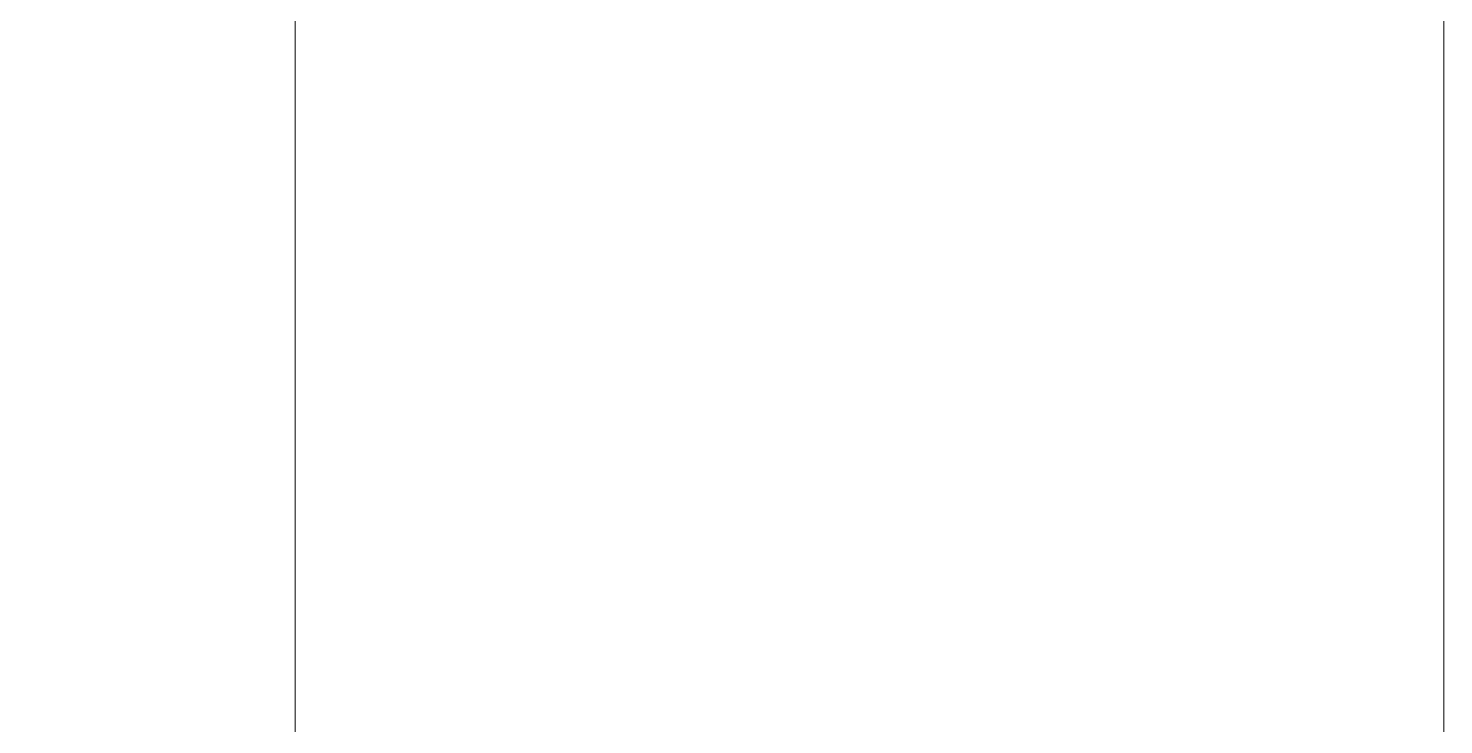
# Model space of a CAD drawing. Header units: millimetres. Extents: x 837300 to 838100, y 1173100 to 1173878.
# Drawn here: x 837838.6 to 837899.2, y 1173353.6 to 1173383.4 of the extents above; entities that cross this region are included whole.
import ezdxf

# ---------------------------------------------------------------- set-up
doc = ezdxf.new("R2010")
doc.units = ezdxf.units.MM
doc.layers.add('Coordenadas', color=8, linetype='Continuous', lineweight=9)
doc.layers.add('OLD-ANT-PLANTAS PROPUESTAS$0$A-FONDO_250', color=250, linetype='Continuous')

msp = doc.modelspace()

# ---------------------------------------------------------------- hatches: boundary and pattern name
at = {"layer": 'OLD-ANT-PLANTAS PROPUESTAS$0$A-FONDO_250'}
h = msp.add_hatch(dxfattribs=at)
h.set_pattern_fill('AR-SAND', color=256, scale=0.0025, angle=-0.00018)
h.set_pattern_definition([(74.60146, (838459.13483, 1172540.06802), (-0.076997317, 0.095172192), [0, -0.09652, 0, -0.10795, 0, -0.1031875]), (44.60146, (838459.13483, 1172540.06802), (-0.01847089, 0.210720583), [0, -0.05207, 0, -0.086995, 0, -0.0333375]), (4.60146, (838459.07253, 1172540.02091), (0.157500924, 0.119573811), [0, -0.03175, 0, -0.1143, 0, -0.149225]), (354.60146, (838459.07253, 1172540.02091), (0.118627835, 0.159600072), [0, -0.015875, 0, -0.07493, 0, -0.085725])])
edge = h.paths.add_edge_path()
edge.add_line((837862.48, 1173346.786), (837862.582, 1173346.883))
edge.add_arc((837848.826, 1173333.975), 18.864, 43.17523, 81.03832)
edge.add_arc((837850.167, 1173342.39), 10.343, 81.11981, 127.15086)
edge.add_arc((837850.176, 1173342.376), 10.359, 127.13857, 173.7263)
edge.add_arc((837858.429, 1173341.381), 18.672, 173.46114, 195.8147)
edge.add_arc((837856.852, 1173340.69), 16.967, 195.01862, 207.79979)
edge.add_arc((837860.804, 1173342.788), 21.442, 207.83534, 217.94617)
edge.add_line((837843.895, 1173329.603), (837843.953, 1173329.647))
edge.add_arc((837857.285, 1173339.919), 16.83, 175.56136, 217.61226, ccw=False)
edge.add_arc((837851.624, 1173340.735), 11.13, 142.46224, 177.49697, ccw=False)
edge.add_arc((837849.896, 1173342.732), 8.56, 107.98118, 146.01185, ccw=False)
edge.add_arc((837851.363, 1173340.224), 11.415, 78.67741, 111.10231, ccw=False)
edge.add_arc((828169.84, 1124166.148), 50129.492, 78.8615548, 78.8618686, ccw=False)
edge.add_arc((837850.818, 1173335.304), 16.347, 53.01907, 79.22704, ccw=False)
edge.add_arc((837850.779, 1173335.069), 16.559, 45.04015, 53.40098, ccw=False)

# ---------------------------------------------------------------- linework, layer by layer
at = {"layer": 'Coordenadas'}
for p, q in [((837850, 1173450), (837850, 1173100)), ((837899.179, 1173450), (837899.179, 1173100))]:
    msp.add_line(p, q, dxfattribs=at)

doc.saveas('drawing.dxf')
